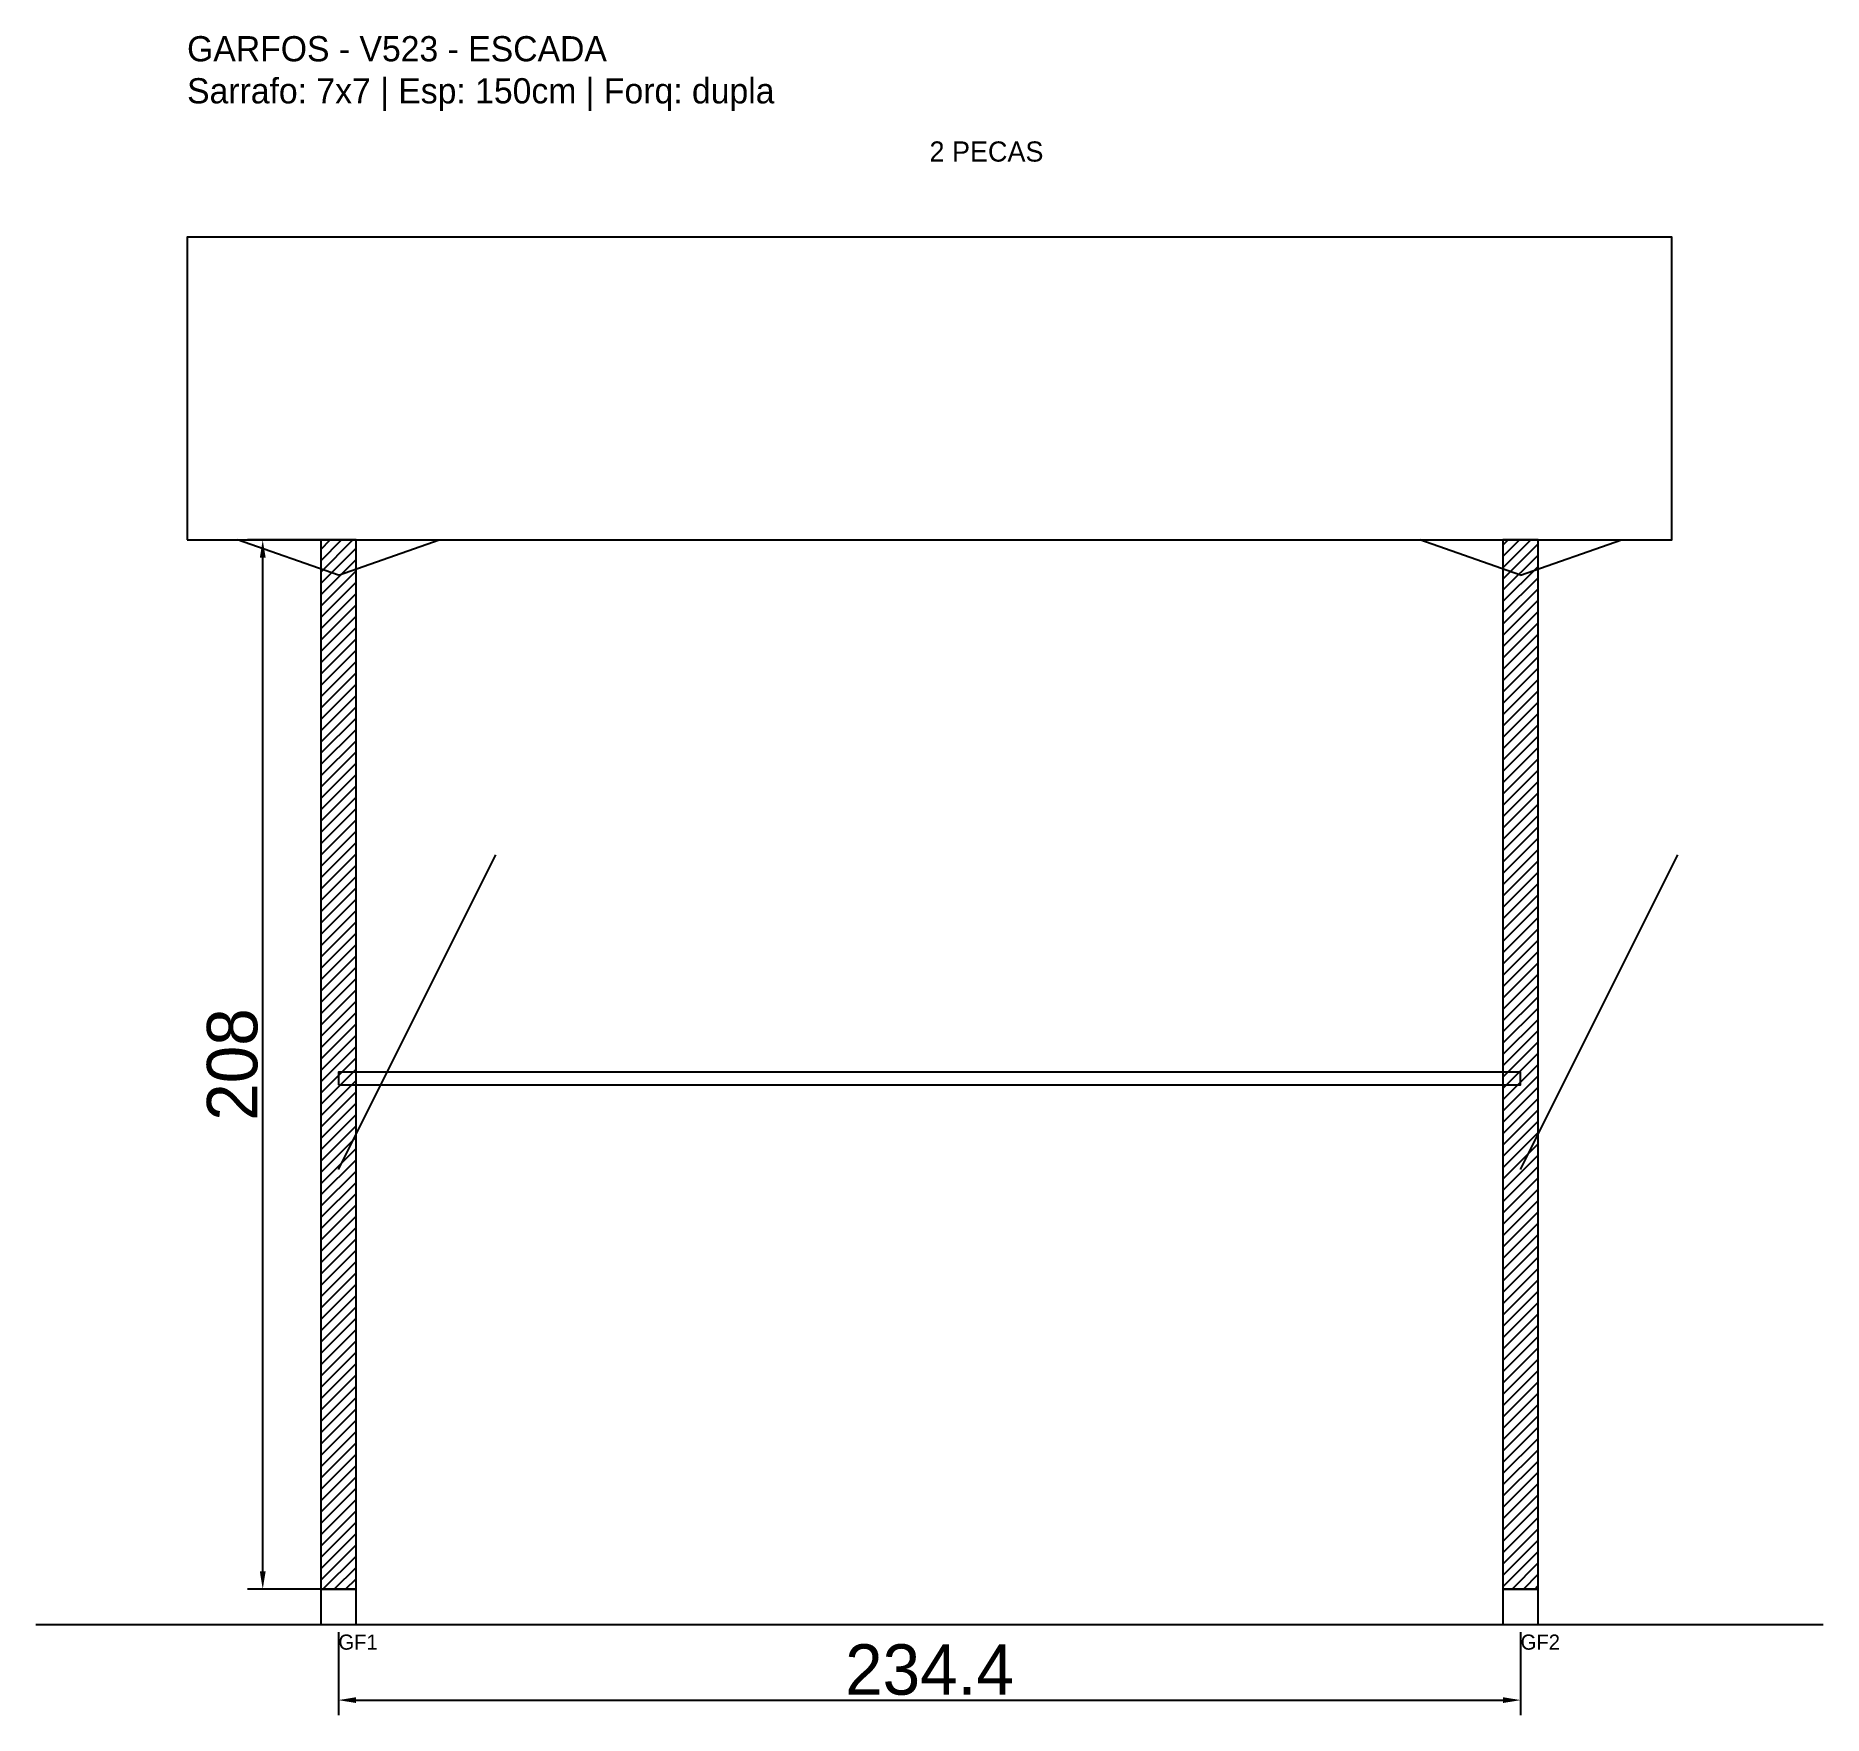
# Model space of a CAD drawing. Header units: metres. Extents: x -30 to 324, y -25 to 308.
import ezdxf

# ---------------------------------------------------------------- set-up
doc = ezdxf.new("R2010")
doc.units = ezdxf.units.M
for name, color, linetype in [('BARRA_ANCORAGEM', 1, 'Continuous'), ('COTA', 241, 'Continuous'), ('GARFOS OK', 3, 'Continuous'), ('NOME DA VIGA', 6, 'Continuous'), ('SARR_7x7', 40, 'Continuous'), ('TIRAS REESCORAMENTO', 252, 'Continuous'), ('VIGAS', 3, 'Continuous')]:
    doc.layers.add(name, color=color, linetype=linetype)
doc.dimstyles.new('EZ DXF', dxfattribs={"dimtxt": 10, "dimasz": 3.5, "dimexe": 3, "dimexo": 1.5, "dimgap": 1, "dimtad": 1, "dimdec": 1, "dimdsep": 46, "dimcen": 2.5, "dimazin": 3, "dimtfac": 1, "dimtmove": 0, "dimatfit": 3})

msp = doc.modelspace()

# ---------------------------------------------------------------- hatches: boundary and pattern name
at = {"layer": 'COTA'}
h = msp.add_hatch(dxfattribs=at)
h.set_pattern_fill('ANSI31', scale=0.5)
h.paths.add_polyline_path([(26.5, 0), (33.5, 0), (33.5, 208), (26.5, 208)])
h = msp.add_hatch(dxfattribs=at)
h.set_pattern_fill('ANSI31', scale=0.5)
h.paths.add_polyline_path([(260.87, 0), (267.87, 0), (267.87, 208), (260.87, 208)])

# ---------------------------------------------------------------- linework, layer by layer
at = {"layer": 'BARRA_ANCORAGEM'}
for p, q in [((30, 83.2), (61.2, 145.6)), ((264.37, 83.2), (295.57, 145.6))]:
    msp.add_line(p, q, dxfattribs=at)
at = {"layer": 'GARFOS OK'}
for p, q in [((30, 201), (10, 208)), ((10, 208), (50, 208)), ((30, 201), (50, 208)), ((264.37, 201), (244.37, 208)), ((244.37, 208), (284.37, 208)), ((264.37, 201), (284.37, 208))]:
    msp.add_line(p, q, dxfattribs=at)
at = {"layer": 'GARFOS OK', "linetype": 'CONTINUOUS'}
msp.add_line((-30, -7), (324.37, -7), dxfattribs=at)
at = {"layer": 'GARFOS OK'}
for points in [[(26.5, 0), (33.5, 0), (33.5, 208), (26.5, 208), (26.5, 0)], [(260.87, 0), (267.87, 0), (267.87, 208), (260.87, 208), (260.87, 0)]]:
    msp.add_lwpolyline(points, dxfattribs=at)
at = {"layer": 'SARR_7x7'}
for points in [[(26.5, -7), (33.5, -7), (33.5, 0), (26.5, 0), (26.5, -7)], [(260.87, -7), (267.87, -7), (267.87, 0), (260.87, 0), (260.87, -7)]]:
    msp.add_lwpolyline(points, dxfattribs=at)
at = {"layer": 'TIRAS REESCORAMENTO'}
msp.add_lwpolyline([(30, 100), (264.37, 100), (264.37, 102.5), (30, 102.5), (30, 100)], dxfattribs=at)
at = {"layer": 'VIGAS'}
msp.add_lwpolyline([(0, 208), (294.37, 208), (294.37, 268), (0, 268), (0, 208)], dxfattribs=at)

# ---------------------------------------------------------------- texts
at = {"layer": 'NOME DA VIGA'}
for s, height, p in [('2 PECAS', 4, (147.18, 283)), ('GF1', 3, (30, -12)), ('GF2', 3, (264.37, -12))]:
    msp.add_text(s, height=height, dxfattribs=at).set_placement(p)
at = {"layer": 'NOME DA VIGA', "insert": (0, 293), "char_height": 5, "attachment_point": 7}
msp.add_mtext('GARFOS - V523 - ESCADA\\PSarrafo: 7x7 | Esp: 150cm | Forq: dupla', dxfattribs=at)

# ---------------------------------------------------------------- dimensions: what is measured, and where the dimension line sits
at = {"layer": 'COTA'}
msp.add_linear_dim(base=(15, 0), p1=(30, 0), p2=(30, 208), angle=90, dimstyle='EZ DXF', dxfattribs=at).render()
msp.add_linear_dim(base=(30, -22), p1=(30, -7), p2=(264.37, -7), dimstyle='EZ DXF', dxfattribs=at).render()

doc.saveas('drawing.dxf')
